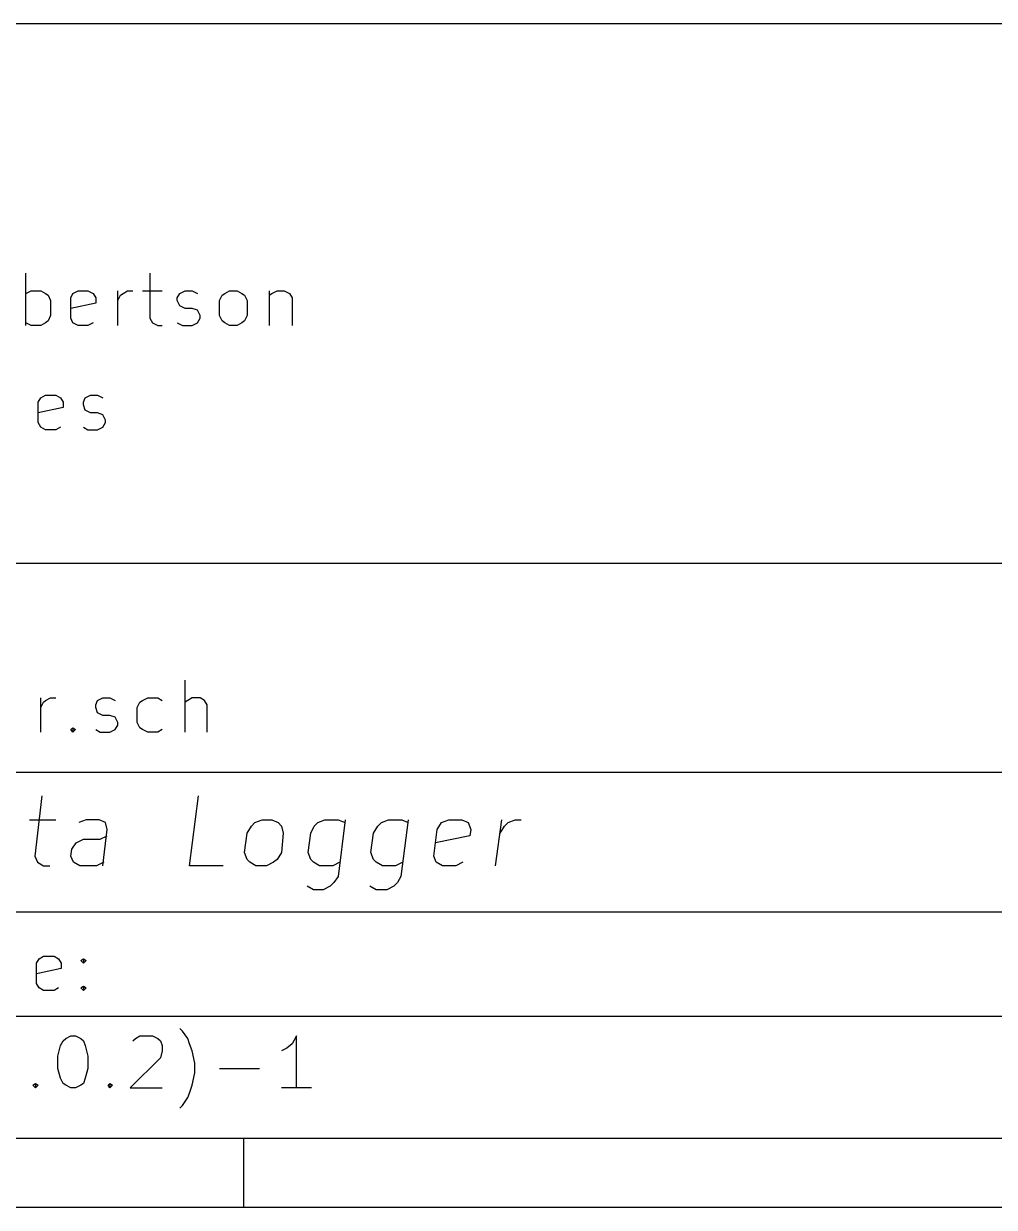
# Model space of a CAD drawing. Extents: x 10 to 287, y -200 to -10.
# Drawn here: x 203.7 to 231.57, y -200 to -166.01 of the extents above; entities that cross this region are included whole.
import ezdxf

# ---------------------------------------------------------------- set-up
doc = ezdxf.new("R2010")
doc.units = 0
doc.header["$MEASUREMENT"] = 0
doc.layers.add('RED2', color=1, linetype='CONTINUOUS')

msp = doc.modelspace()

# ---------------------------------------------------------------- linework, layer by layer
at = {"layer": 'RED2', "linetype": 'CONTINUOUS'}
for p, q in [((285.013, -166.014), (177.013, -166.014)), ((203.759, -174.676), (203.759, -173.177)), ((207.315, -173.177), (207.315, -174.473)), ((203.759, -173.761), (203.911, -173.685)), ((203.911, -173.685), (204.191, -173.685)), ((204.191, -173.685), (204.318, -173.761)), ((204.318, -173.761), (204.394, -173.812)), ((204.394, -173.812), (204.47, -173.965)), ((204.47, -173.965), (204.47, -174.396)), ((205.054, -173.888), (205.105, -173.761)), ((205.054, -174.473), (205.054, -173.888)), ((205.105, -173.761), (205.257, -173.685)), ((205.257, -173.685), (205.537, -173.685)), ((205.537, -173.685), (205.689, -173.761)), ((205.689, -173.761), (205.765, -173.888)), ((205.765, -173.888), (205.765, -174.041)), ((206.4, -174.676), (206.4, -173.685)), ((206.4, -173.965), (206.477, -173.812)), ((206.477, -173.812), (206.553, -173.761)), ((206.553, -173.761), (206.68, -173.685)), ((206.68, -173.685), (206.832, -173.685)), ((207.112, -173.685), (207.67, -173.685)), ((208.102, -173.888), (208.178, -173.761)), ((208.102, -173.965), (208.102, -173.888)), ((208.178, -174.117), (208.102, -173.965)), ((208.178, -173.761), (208.331, -173.685)), ((208.331, -173.685), (208.534, -173.685)), ((208.534, -173.685), (208.686, -173.761)), ((209.321, -173.965), (209.398, -173.812)), ((209.321, -174.396), (209.321, -173.965)), ((209.398, -173.812), (209.474, -173.761)), ((209.474, -173.761), (209.601, -173.685)), ((209.601, -173.685), (209.829, -173.685)), ((209.829, -173.685), (209.956, -173.761)), ((209.956, -173.761), (210.033, -173.812)), ((210.033, -173.812), (210.109, -173.965)), ((210.109, -173.965), (210.109, -174.396)), ((210.744, -173.685), (210.744, -174.676)), ((210.744, -173.812), (210.82, -173.761)), ((210.82, -173.761), (210.972, -173.685)), ((210.972, -173.685), (211.176, -173.685)), ((211.176, -173.685), (211.328, -173.761)), ((211.328, -173.761), (211.404, -173.888)), ((211.404, -173.888), (211.404, -174.676)), ((205.765, -174.041), (205.054, -174.193)), ((208.331, -174.193), (208.178, -174.117)), ((208.534, -174.193), (208.331, -174.193)), ((208.686, -174.244), (208.534, -174.193)), ((208.763, -174.396), (208.686, -174.244)), ((203.911, -174.676), (203.759, -174.6)), ((204.191, -174.676), (203.911, -174.676)), ((204.318, -174.6), (204.191, -174.676)), ((204.394, -174.549), (204.318, -174.6)), ((204.47, -174.396), (204.394, -174.549)), ((205.105, -174.6), (205.054, -174.473)), ((205.257, -174.676), (205.105, -174.6)), ((205.537, -174.676), (205.257, -174.676)), ((205.689, -174.6), (205.537, -174.676)), ((207.315, -174.473), (207.391, -174.6)), ((207.391, -174.6), (207.543, -174.676)), ((207.543, -174.676), (207.67, -174.676)), ((208.102, -174.6), (208.255, -174.676)), ((208.255, -174.676), (208.534, -174.676)), ((208.534, -174.676), (208.686, -174.6)), ((208.686, -174.6), (208.763, -174.473)), ((208.763, -174.473), (208.763, -174.396)), ((209.398, -174.549), (209.321, -174.396)), ((209.474, -174.6), (209.398, -174.549)), ((209.601, -174.676), (209.474, -174.6)), ((209.829, -174.676), (209.601, -174.676)), ((209.956, -174.6), (209.829, -174.676)), ((210.033, -174.549), (209.956, -174.6)), ((210.109, -174.396), (210.033, -174.549)), ((204.191, -176.759), (204.318, -176.682)), ((204.318, -176.682), (204.622, -176.682)), ((204.622, -176.682), (204.749, -176.759)), ((205.461, -176.759), (205.613, -176.682)), ((205.613, -176.682), (205.816, -176.682)), ((205.816, -176.682), (205.969, -176.759)), ((204.114, -176.886), (204.191, -176.759)), ((204.114, -177.47), (204.114, -176.886)), ((204.826, -177.038), (204.114, -177.19)), ((204.749, -176.759), (204.826, -176.886)), ((204.826, -176.886), (204.826, -177.038)), ((205.41, -176.886), (205.461, -176.759)), ((205.41, -176.962), (205.41, -176.886)), ((205.461, -177.114), (205.41, -176.962)), ((205.613, -177.19), (205.461, -177.114)), ((205.816, -177.19), (205.613, -177.19)), ((205.969, -177.241), (205.816, -177.19)), ((206.045, -177.394), (205.969, -177.241)), ((206.045, -177.47), (206.045, -177.394)), ((204.191, -177.597), (204.114, -177.47)), ((204.318, -177.673), (204.191, -177.597)), ((204.622, -177.673), (204.318, -177.673)), ((204.749, -177.597), (204.622, -177.673)), ((205.41, -177.597), (205.537, -177.673)), ((205.537, -177.673), (205.816, -177.673)), ((205.816, -177.673), (205.969, -177.597)), ((205.969, -177.597), (206.045, -177.47)), ((177.013, -181.508), (285.013, -181.508)), ((208.331, -186.36), (208.331, -184.861)), ((204.191, -186.36), (204.191, -185.369)), ((204.191, -185.649), (204.267, -185.496)), ((204.267, -185.496), (204.318, -185.445)), ((204.318, -185.445), (204.47, -185.369)), ((204.47, -185.369), (204.622, -185.369)), ((205.765, -185.572), (205.816, -185.445)), ((205.816, -185.445), (205.969, -185.369)), ((205.969, -185.369), (206.172, -185.369)), ((206.172, -185.369), (206.324, -185.445)), ((206.959, -185.649), (207.035, -185.496)), ((207.035, -185.496), (207.112, -185.445)), ((207.112, -185.445), (207.264, -185.369)), ((207.264, -185.369), (207.543, -185.369)), ((207.543, -185.369), (207.67, -185.445)), ((208.407, -185.445), (208.331, -185.496)), ((208.534, -185.369), (208.407, -185.445)), ((208.763, -185.369), (208.534, -185.369)), ((208.89, -185.445), (208.763, -185.369)), ((208.966, -185.572), (208.89, -185.445)), ((205.765, -185.649), (205.765, -185.572)), ((205.816, -185.801), (205.765, -185.649)), ((205.969, -185.877), (205.816, -185.801)), ((206.172, -185.877), (205.969, -185.877)), ((206.324, -185.928), (206.172, -185.877)), ((206.959, -186.08), (206.959, -185.649)), ((208.966, -186.36), (208.966, -185.572)), ((205.054, -186.284), (205.105, -186.233)), ((205.105, -186.233), (205.181, -186.284)), ((205.105, -186.233), (205.105, -186.36)), ((206.4, -186.08), (206.324, -185.928)), ((206.324, -186.284), (206.4, -186.157)), ((206.4, -186.157), (206.4, -186.08)), ((207.035, -186.233), (206.959, -186.08)), ((207.112, -186.284), (207.035, -186.233)), ((205.105, -186.36), (205.054, -186.284)), ((205.181, -186.284), (205.105, -186.36)), ((205.765, -186.284), (205.892, -186.36)), ((205.892, -186.36), (206.172, -186.36)), ((206.172, -186.36), (206.324, -186.284)), ((207.264, -186.36), (207.112, -186.284)), ((207.543, -186.36), (207.264, -186.36)), ((207.67, -186.284), (207.543, -186.36)), ((177.013, -187.503), (285.013, -187.503)), ((204.216, -188.189), (204.013, -189.916)), ((208.458, -190.195), (208.712, -188.189)), ((203.86, -188.874), (204.622, -188.874)), ((205.486, -188.874), (205.283, -188.951)), ((205.867, -188.874), (205.486, -188.874)), ((206.045, -188.951), (205.867, -188.874)), ((206.096, -189.154), (206.045, -188.951)), ((210.236, -189.052), (210.337, -188.951)), ((210.337, -188.951), (210.541, -188.874)), ((210.541, -188.874), (210.82, -188.874)), ((210.82, -188.874), (210.998, -188.951)), ((210.998, -188.951), (211.099, -189.052)), ((212.039, -189.052), (212.141, -188.951)), ((212.141, -188.951), (212.344, -188.874)), ((212.344, -188.874), (212.725, -188.874)), ((212.928, -188.874), (212.725, -190.5)), ((212.725, -188.874), (212.928, -188.951)), ((213.868, -189.052), (213.97, -188.951)), ((213.97, -188.951), (214.173, -188.874)), ((214.173, -188.874), (214.554, -188.874)), ((214.732, -188.874), (214.528, -190.5)), ((214.554, -188.874), (214.732, -188.951)), ((215.57, -189.154), (215.697, -188.951)), ((215.697, -188.951), (215.9, -188.874)), ((215.9, -188.874), (216.281, -188.874)), ((216.281, -188.874), (216.459, -188.951)), ((216.459, -188.951), (216.535, -189.154)), ((217.246, -190.195), (217.424, -188.874)), ((217.5, -189.052), (217.602, -188.951)), ((217.602, -188.951), (217.805, -188.874)), ((217.805, -188.874), (217.983, -188.874)), ((205.969, -190.195), (206.096, -189.154)), ((210.033, -189.814), (210.109, -189.255)), ((210.109, -189.255), (210.236, -189.052)), ((211.099, -189.052), (211.15, -189.255)), ((211.15, -189.255), (211.099, -189.814)), ((211.861, -189.814), (211.938, -189.255)), ((211.938, -189.255), (212.039, -189.052)), ((213.665, -189.814), (213.741, -189.255)), ((213.741, -189.255), (213.868, -189.052)), ((215.468, -189.916), (215.57, -189.154)), ((216.535, -189.154), (216.51, -189.332)), ((217.373, -189.255), (217.5, -189.052)), ((205.08, -189.713), (205.207, -189.535)), ((205.207, -189.535), (205.41, -189.433)), ((205.41, -189.433), (205.892, -189.433)), ((205.892, -189.433), (206.096, -189.332)), ((216.51, -189.332), (215.519, -189.535)), ((204.013, -189.916), (204.089, -190.094)), ((205.054, -189.916), (205.08, -189.713)), ((205.13, -190.094), (205.054, -189.916)), ((210.109, -190.017), (210.033, -189.814)), ((211.099, -189.814), (210.972, -190.017)), ((211.938, -190.017), (211.861, -189.814)), ((213.741, -190.017), (213.665, -189.814)), ((215.544, -190.094), (215.468, -189.916)), ((204.089, -190.094), (204.267, -190.195)), ((204.267, -190.195), (204.445, -190.195)), ((205.308, -190.195), (205.13, -190.094)), ((205.791, -190.195), (205.308, -190.195)), ((205.994, -190.094), (205.791, -190.195)), ((209.423, -190.195), (208.458, -190.195)), ((210.185, -190.094), (210.109, -190.017)), ((210.363, -190.195), (210.185, -190.094)), ((210.668, -190.195), (210.363, -190.195)), ((210.871, -190.094), (210.668, -190.195)), ((210.972, -190.017), (210.871, -190.094)), ((212.014, -190.094), (211.938, -190.017)), ((212.192, -190.195), (212.014, -190.094)), ((212.573, -190.195), (212.192, -190.195)), ((212.776, -190.094), (212.573, -190.195)), ((213.817, -190.094), (213.741, -190.017)), ((213.995, -190.195), (213.817, -190.094)), ((214.376, -190.195), (213.995, -190.195)), ((214.579, -190.094), (214.376, -190.195)), ((215.722, -190.195), (215.544, -190.094)), ((216.103, -190.195), (215.722, -190.195)), ((216.306, -190.094), (216.103, -190.195)), ((212.725, -190.5), (212.598, -190.678)), ((214.528, -190.5), (214.427, -190.678)), ((212.014, -190.881), (211.836, -190.779)), ((212.293, -190.881), (212.014, -190.881)), ((212.496, -190.779), (212.293, -190.881)), ((212.598, -190.678), (212.496, -190.779)), ((213.817, -190.881), (213.639, -190.779)), ((214.122, -190.881), (213.817, -190.881)), ((214.325, -190.779), (214.122, -190.881)), ((214.427, -190.678), (214.325, -190.779)), ((177.013, -191.516), (285.013, -191.516)), ((204.064, -192.989), (204.14, -192.862)), ((204.064, -193.573), (204.064, -192.989)), ((204.14, -192.862), (204.267, -192.786)), ((204.267, -192.786), (204.572, -192.786)), ((204.572, -192.786), (204.699, -192.862)), ((204.699, -192.862), (204.775, -192.989)), ((204.775, -192.989), (204.775, -193.142)), ((205.334, -192.913), (205.41, -192.862)), ((205.41, -192.989), (205.334, -192.913)), ((205.41, -192.862), (205.486, -192.913)), ((205.41, -192.862), (205.41, -192.989)), ((205.486, -192.913), (205.41, -192.989)), ((204.775, -193.142), (204.064, -193.294)), ((204.14, -193.7), (204.064, -193.573)), ((204.267, -193.777), (204.14, -193.7)), ((204.699, -193.7), (204.572, -193.777)), ((205.334, -193.7), (205.41, -193.65)), ((205.41, -193.777), (205.334, -193.7)), ((205.41, -193.65), (205.486, -193.7)), ((205.41, -193.65), (205.41, -193.777)), ((205.486, -193.7), (205.41, -193.777)), ((204.572, -193.777), (204.267, -193.777)), ((177.013, -194.513), (285.013, -194.513)), ((204.902, -195.148), (205.054, -195.072)), ((205.054, -195.072), (205.181, -195.072)), ((205.181, -195.072), (205.334, -195.148)), ((206.908, -195.148), (207.035, -195.072)), ((207.035, -195.072), (207.391, -195.072)), ((207.391, -195.072), (207.543, -195.148)), ((208.255, -194.945), (208.178, -194.869)), ((208.407, -195.148), (208.255, -194.945)), ((211.531, -195.072), (211.404, -195.301)), ((211.531, -196.571), (211.531, -195.072)), ((204.673, -195.656), (204.749, -195.351)), ((204.749, -195.351), (204.826, -195.224)), ((204.826, -195.224), (204.902, -195.148)), ((205.334, -195.148), (205.41, -195.224)), ((205.41, -195.224), (205.461, -195.351)), ((205.461, -195.351), (205.537, -195.656)), ((206.832, -195.224), (206.908, -195.148)), ((207.543, -195.148), (207.62, -195.224)), ((207.62, -195.224), (207.67, -195.351)), ((207.67, -195.351), (207.67, -195.504)), ((208.458, -195.301), (208.407, -195.148)), ((208.534, -195.504), (208.458, -195.301)), ((211.404, -195.301), (211.252, -195.428)), ((204.673, -196.012), (204.673, -195.656)), ((205.537, -195.656), (205.537, -196.012)), ((207.62, -195.707), (206.756, -196.571)), ((207.67, -195.504), (207.62, -195.707)), ((208.61, -195.859), (208.534, -195.504)), ((211.252, -195.428), (211.099, -195.504)), ((204.749, -196.291), (204.673, -196.012)), ((205.537, -196.012), (205.461, -196.291)), ((208.61, -196.139), (208.61, -195.859)), ((209.321, -196.012), (210.464, -196.012)), ((204.826, -196.444), (204.749, -196.291)), ((205.461, -196.291), (205.41, -196.444)), ((208.534, -196.494), (208.61, -196.139)), ((203.962, -196.494), (204.038, -196.444)), ((204.038, -196.571), (203.962, -196.494)), ((204.038, -196.444), (204.114, -196.494)), ((204.038, -196.444), (204.038, -196.571)), ((204.114, -196.494), (204.038, -196.571)), ((204.902, -196.494), (204.826, -196.444)), ((205.054, -196.571), (204.902, -196.494)), ((205.181, -196.571), (205.054, -196.571)), ((205.334, -196.494), (205.181, -196.571)), ((205.41, -196.444), (205.334, -196.494)), ((206.121, -196.494), (206.172, -196.444)), ((206.172, -196.571), (206.121, -196.494)), ((206.172, -196.444), (206.248, -196.494)), ((206.172, -196.444), (206.172, -196.571)), ((206.248, -196.494), (206.172, -196.571)), ((206.756, -196.571), (207.67, -196.571)), ((208.407, -196.85), (208.458, -196.723)), ((208.458, -196.723), (208.534, -196.494)), ((211.963, -196.571), (211.099, -196.571)), ((208.178, -197.155), (208.255, -197.079)), ((208.255, -197.079), (208.407, -196.85)), ((11.9888, -198.018), (285.013, -198.018)), ((177.013, -198.018), (285.013, -198.018)), ((210.007, -198.018), (210.007, -200)), ((10.0076, -200), (286.995, -200))]:
    msp.add_line(p, q, dxfattribs=at)

doc.saveas('drawing.dxf')
